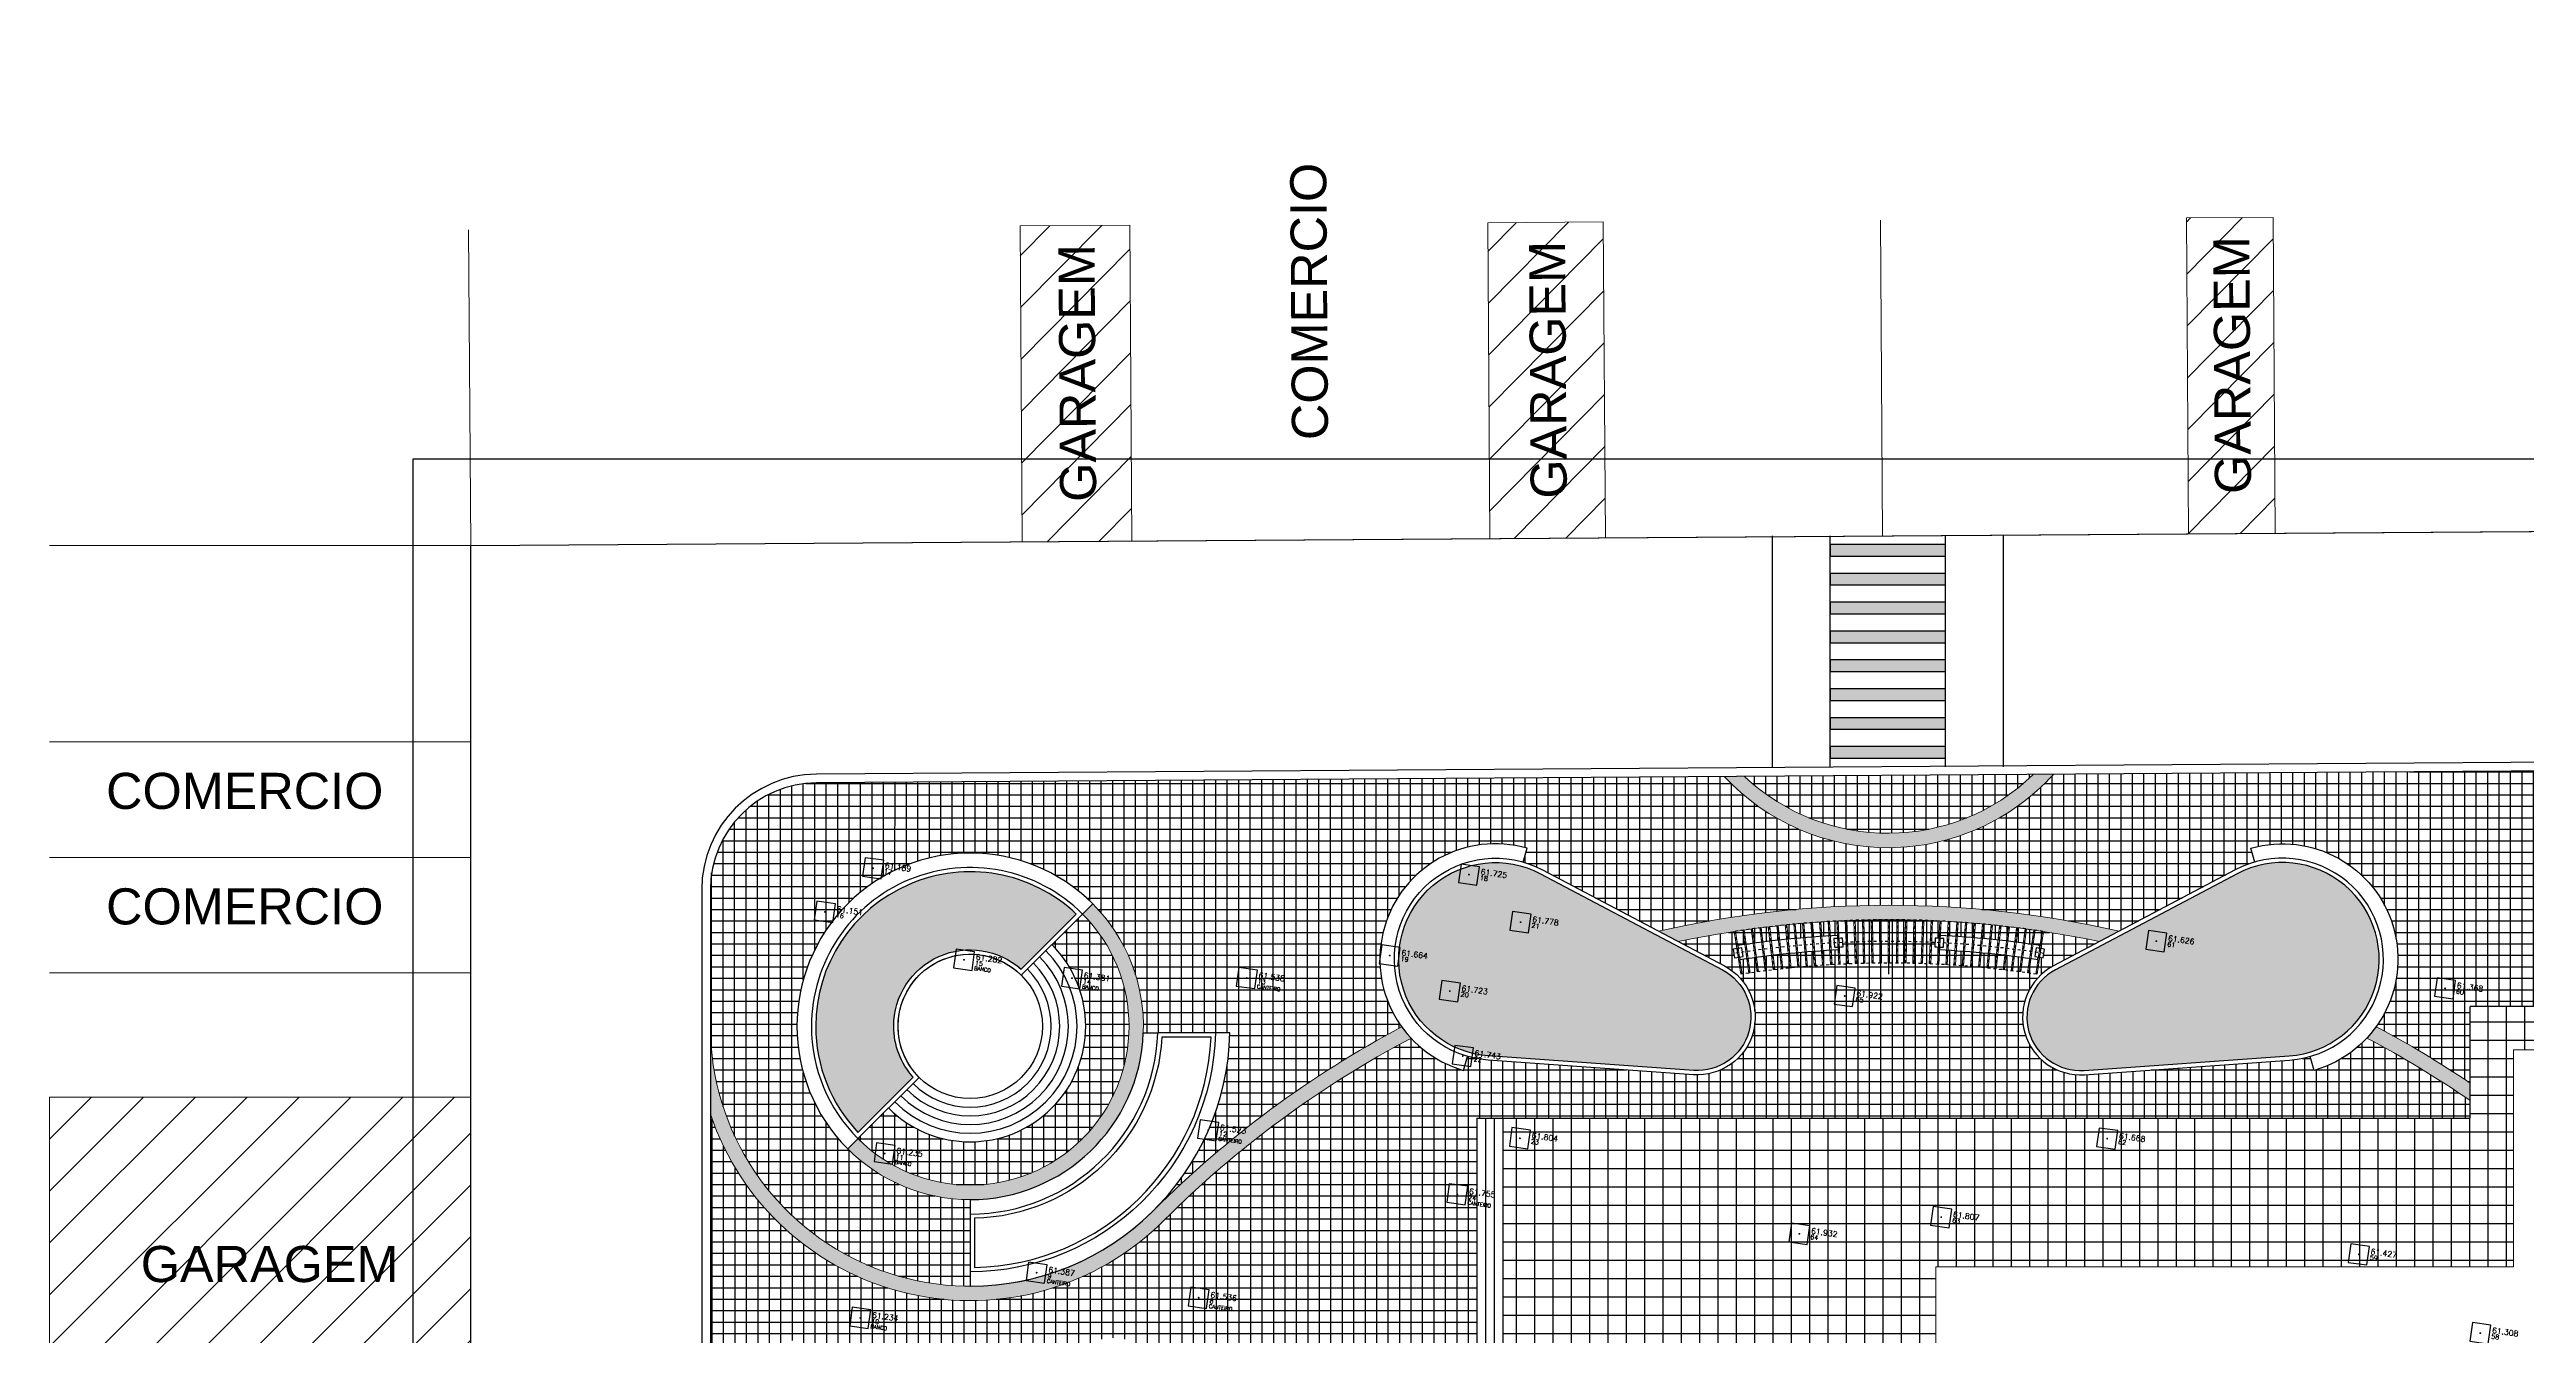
# Model space of a CAD drawing. Extents: x 387222 to 388513, y 9633222 to 9634061.
# Drawn here: x 387222.4 to 387308.1, y 9633448.4 to 9633492.9 of the extents above; entities that cross this region are included whole.
import ezdxf

# ---------------------------------------------------------------- set-up
doc = ezdxf.new("R2010")
doc.units = 0
doc.header["$LTSCALE"] = 0.04921259842519685
doc.header["$PDSIZE"] = -2.5
doc.linetypes.add('DASHDOT', pattern=[1, 0.5, -0.25, 0, -0.25])
for name, color, linetype, lineweight in [('ARQ_ALVENARIA', 1, 'Continuous', 0), ('ARQ_PISO', 7, 'Continuous', 13), ('CARAMANCHÃO', 2, 'Continuous', 13), ('Layout', 8, 'Continuous', 13), ('PAISAGISMO', 73, 'Continuous', 25)]:
    doc.layers.add(name, color=color, linetype=linetype, lineweight=lineweight)
for name, color, linetype in [('BANCO', 2, 'Continuous'), ('Camada 1', 7, 'Continuous'), ('EIXO', 253, 'DASHDOT'), ('MEIO-FIO', 3, 'Continuous'), ('P01', 22, 'Continuous'), ('P04', 41, 'Continuous'), ('P08', 8, 'Continuous'), ('P2', 2, 'Continuous'), ('P6', 4, 'Continuous'), ('PT-COTA', 2, 'Continuous'), ('PT-DESC', 9, 'Continuous'), ('PT-PONTO', 1, 'Continuous'), ('SINAH_IMPLANTAR', 7, 'Continuous')]:
    doc.layers.add(name, color=color, linetype=linetype)
doc.styles.add('ROMANS', font='ROMANS.shx')
doc.styles.add('T7', font='arial.ttf')
pattern_1 = [(90, (-500, 0), (-0.396875, 1.124255375002021e-16), []), (180, (-500, 0), (-1.367271224207824e-16, -0.396875), [])]
pattern_2 = [(45, (57.49700831703376, -18.20105795003474), (-0.8980256121069153, 0.8980256121069154), [])]
pattern_3 = [(45, (72.08495355065679, 44.64894174784422), (-0.8980256121069153, 0.8980256121069154), [])]

# ---------------------------------------------------------------- blocks, each defined once
blk = doc.blocks.new('A$C16AF3B07')
at = {"layer": 'Layout'}
h = blk.add_hatch(dxfattribs=at)
h.set_pattern_fill('LINE', color=256, scale=0.4, angle=45, style=0)
h.set_pattern_definition(pattern_2)
h.paths.add_polyline_path([(22.90000041777967, 10.93513705208898), (19.10000041779131, 10.93513705208898), (19.10000041779131, 2.272427082061768e-07), (22.90000041777967, 2.272427082061768e-07)])
h = blk.add_hatch(dxfattribs=at)
h.set_pattern_fill('LINE', color=256, scale=0.4, angle=45, style=0)
h.set_pattern_definition(pattern_2)
h.paths.add_polyline_path([(39.30000041780295, 10.93513705208898), (35.30000041780295, 10.93513705208898), (35.30000041780295, 2.272427073179983e-07), (39.30000041780295, 2.272427073179983e-07)])
h = blk.add_hatch(dxfattribs=at)
h.set_pattern_fill('LINE', color=256, scale=0.4, angle=45, style=0)
h.set_pattern_definition(pattern_2)
h.paths.add_polyline_path([(62.50000041775638, 10.93513705208898), (59.50000041775638, 10.93513705208898), (59.50000041775638, 2.272427082061768e-07), (62.50000041775638, 2.272427082061768e-07)])
for p, q in [((4.177563823759556e-07, 2.272427082061768e-07), (4.177563823759556e-07, 10.93513705208898)), ((19.10000041779131, 2.272427082061768e-07), (19.10000041779131, 10.93513705208898)), ((22.90000041777967, 10.93513705208898), (19.10000041779131, 10.93513705208898)), ((22.90000041777967, 2.272427082061768e-07), (22.90000041777967, 10.93513705208898)), ((35.30000041780295, 2.272427082061768e-07), (35.30000041780295, 10.93513705208898)), ((39.30000041780295, 10.93513705208898), (35.30000041780295, 10.93513705208898)), ((39.30000041780295, 2.272427082061768e-07), (39.30000041780295, 10.93513705208898)), ((48.90000041777967, 2.272427082061768e-07), (48.90000041777967, 10.93513705208898)), ((59.50000041775638, 2.272427082061768e-07), (59.50000041775638, 10.93513705208898)), ((62.50000041775638, 10.93513705208898), (59.50000041775638, 10.93513705208898)), ((62.50000041775638, 2.272427082061768e-07), (62.50000041775638, 10.93513705208898)), ((87.5100004177657, 2.272427082061768e-07), (4.177563823759556e-07, 2.272427082061768e-07))]:
    blk.add_line(p, q, dxfattribs=at)
at = {"layer": 'Layout', "char_height": 1.25, "width": 15.72225240717143, "attachment_point": 1, "rotation": 90, "style": 'T7'}
for s, insert in [('COMERCIO', (28.46997878997354, 3.451345736160874)), ('GARAGEM', (20.42481514048995, 1.36657103523612)), ('GARAGEM', (36.72481514047831, 1.36657103523612)), ('GARAGEM', (60.42481514048995, 1.36657103523612))]:
    blk.add_mtext(s, dxfattribs=dict(at, insert=insert))
blk = doc.blocks.new('A$C27F23DB8')
at = {"layer": 'Layout'}
h = blk.add_hatch(dxfattribs=at)
h.set_pattern_fill('LINE', color=256, scale=0.4, angle=45, style=0)
h.set_pattern_definition(pattern_3)
h.paths.add_polyline_path([(-8.418573997914791e-07, 43.74999992549419), (-8.418573997914791e-07, 32.74999992549419), (14.58794565137941, 32.74999992549419), (14.58794565137941, 43.74999992549419)])
h = blk.add_hatch(dxfattribs=at)
h.set_pattern_fill('LINE', color=256, scale=0.4, angle=45, style=0)
h.set_pattern_definition(pattern_3)
h.paths.add_polyline_path([(14.58794565137941, 23.14999992586672), (-8.418573997914791e-07, 23.14999992586672), (-8.418573997914791e-07, -7.450580596923828e-08), (14.58794565137941, -7.450580774559512e-08)])
for p, q in [((-8.418573997914791e-07, 62.84999992512167), (14.58794565137941, 62.84999992512167)), ((14.58794565137941, 62.84999992512167), (14.58794565137941, -7.450580596923828e-08)), ((-8.418573997914791e-07, 56.04999992437661), (14.58794565137941, 56.04999992437661)), ((-8.418573997914791e-07, 52.04999992437661), (14.58794565137941, 52.04999992437661)), ((-8.418573997914791e-07, 48.04999992437661), (14.58794565137941, 48.04999992437661)), ((-8.418573997914791e-07, 43.74999992549419), (14.58794565137941, 43.74999992549419)), ((-8.418573997914791e-07, 43.74999992549419), (-8.418573997914791e-07, 32.74999992549419)), ((-8.418573997914791e-07, 32.74999992549419), (14.58794565137941, 32.74999992549419)), ((-8.418573997914791e-07, 23.14999992586672), (14.58794565137941, 23.14999992586672)), ((-8.418573997914791e-07, 23.14999992586672), (-8.418573997914791e-07, -7.450580596923828e-08)), ((-8.418573997914791e-07, -7.450580596923828e-08), (14.58794565137941, -7.450580596923828e-08))]:
    blk.add_line(p, q, dxfattribs=at)
at = {"layer": 'Layout', "char_height": 1.25, "width": 15.72225240717143, "attachment_point": 1, "style": 'T7'}
for s, insert in [('COMERCIO', (1.958873687661253, 54.97735525295138)), ('COMERCIO', (1.958873687661253, 50.97735525295138)), ('GARAGEM', (3.160352639679331, 38.59256872162223)), ('GARAGEM', (3.160352639679331, 12.04960590042174))]:
    blk.add_mtext(s, dxfattribs=dict(at, insert=insert))
blk = doc.blocks.new('MARCO')
at = {"color": 3}
blk.add_lwpolyline([(-2.5, -2.5), (2.5, -2.5), (2.5, 2.5), (-2.5, 2.5)], close=True, dxfattribs=at)
at = {"color": 1, "const_width": 0.25}
blk.add_lwpolyline([(-0.125, 0, 1), (0.125, 0, 1)], format="xyb", close=True, dxfattribs=at)
blk.add_point((0, 0))
at = {"layer": 'PT-COTA', "style": 'ROMANS'}
blk.add_attdef('COTA', (3.004277220703923, 0.5), '', height=1.5, dxfattribs=at)
at = {"layer": 'PT-DESC', "style": 'ROMANS', "flags": 8}
blk.add_attdef('DESC', (3.004277220703923, -2.3), '', height=1, dxfattribs=at)
at = {"layer": 'PT-PONTO', "style": 'ROMANS'}
blk.add_attdef('PONTO', (3.004277220703923, -1), '', height=1.25, dxfattribs=at)
blk = doc.blocks.new('Car 01')
at = {"layer": 'BANCO'}
for radius, start, end in [(35, 92.87999999979368, 98.59907443741207), (35, 81.40092556258797, 87.12000000020632), (34.5, 92.87999999984801, 98.59848131056421), (34.5, 81.4015186894358, 87.12000000015199)]:
    blk.add_arc((-0.291117513901554, -34.7487805634737), radius, start, end, dxfattribs=at)
at = {"layer": 'CARAMANCHÃO'}
for points in [[(-5.648842221009545, 0.344600735232234), (-5.423503837373573, -1.138376882299781)], [(-5.599409633723553, 0.352112015709281), (-5.374071250087582, -1.130865601822734)], [(-5.354660024575423, 0.38825349137187), (-5.14175316732144, -1.096559854224324)], [(-5.305166246311273, 0.3953503873199224), (-5.09225938905729, -1.089462958276272)], [(-5.060122451221105, 0.4294402115046978), (-4.859662062954158, -1.057104652747512)], [(-5.010570955695584, 0.4361222255975008), (-4.810110567428637, -1.050422638654709)], [(-4.765250172757078, 0.4681580010801554), (-4.577250322385225, -1.020014051347971)], [(-4.715644437645096, 0.4744246639311314), (-4.527644587273244, -1.013747388496995)], [(-4.470063884218689, 0.5044041462242603), (-4.294537766312715, -0.9852906484156847)], [(-4.420407390978653, 0.5102550182491541), (-4.244881273072679, -0.9794397763907909)], [(-4.17458430287661, 0.5381761007010937), (-4.011544236389454, -0.9529368840157986)], [(-4.124880536634009, 0.5436107702553272), (-3.961840470146853, -0.947502214461565)], [(-3.878832166374195, 0.5694714970886707), (-3.728289594117086, -0.9229550287127495)], [(-3.829084615514148, 0.5744895823299885), (-3.678542043257039, -0.9179369434714317)], [(-3.582828231737949, 0.5982881356030703), (-3.44479371921625, -0.8953471872955561)], [(-3.533040387672372, 0.6028892863541842), (-3.395005875150673, -0.8907460365444422)], [(-3.286593273514882, 0.6246239952743053), (-3.161076508520637, -0.8701152950525284)], [(-3.236768630507868, 0.6288078874349594), (-3.111251865513623, -0.8659314028918743)], [(-2.990148082550149, 0.6484772264957428), (-2.877157874230761, -0.8472611233592033)], [(-2.940290137485135, 0.6522435657680035), (-2.827299929165747, -0.8434947840869427)], [(-2.693513464240823, 0.6698461566120386), (-2.593057742691599, -0.8267862796783447)], [(-2.643625716329552, 0.6731946803629398), (-2.543169994780328, -0.8234377559274435)], [(-2.396710237546358, 0.6887292861938477), (-2.308796053112019, -0.8086921963840723)], [(-2.34679618809605, 0.6916597578674555), (-2.258882003661711, -0.8057617247104645)], [(-2.099759233125951, 0.7051252890378237), (-2.024392755876761, -0.792980145663023)], [(-2.049822385248262, 0.7076375037431717), (-1.974455907999072, -0.790467930957675)], [(-1.802681291999761, 0.7190330140292645), (-1.73986781144049, -0.7796512302011251)], [(-1.752725150436163, 0.7211267966777086), (-1.689911669876892, -0.777557447552681)], [(-1.505497264093719, 0.7304514851421118), (-1.455241188639775, -0.7687063869088888)], [(-1.455525334924459, 0.7321266885846853), (-1.405269259470515, -0.7670311834663153)], [(-1.208228006900754, 0.7393799033015966), (-1.170532863703556, -0.7601463794708252)], [(-1.158243797370233, 0.74063640832901), (-1.120548654173035, -0.7588898744434118)], [(-0.9108943836181425, 0.7458176389336586), (-0.8857628183322959, -0.7539718132466078)], [(-0.860901401785668, 0.7466553580015898), (-0.8357698364998214, -0.7531340941786766)], [(-0.6135172623326071, 0.7497642450034618), (-0.6009510387084447, -0.750183118507266)], [(-0.5635190168977715, 0.750183118507266), (-0.5509527932736091, -0.7497642450034618)], [(-0.3161175139248371, 0.7512194365262985), (-0.3161175139248371, -0.7487805634737015)], [(-0.266117513878271, 0.7512194365262985), (-0.266117513878271, -0.7487805634737015)], [(-0.01871601090533659, 0.750183118507266), (-0.03128223452949896, -0.7497642450034618)], [(0.03128223452949896, 0.7497642450034618), (0.01871601090533659, -0.750183118507266)], [(0.2786663739825599, 0.7466553580015898), (0.2535348086967133, -0.7531340941786766)], [(0.3286593558150344, 0.7458176389336586), (0.3035277905291878, -0.7539718132466078)], [(0.5760087695671245, 0.74063640832901), (0.5383136263699271, -0.7588898744434118)], [(0.6259929790976457, 0.7393799033015966), (0.5882978359004483, -0.7601463794708252)], [(0.8732903071213514, 0.7321266885846853), (0.8230342316674069, -0.7670311834663153)], [(0.9232622362906113, 0.7304514851421118), (0.8730061608366668, -0.7687063869088888)], [(1.170490122633055, 0.7211267966777086), (1.107676642073784, -0.777557447552681)], [(1.220446264196653, 0.7190330140292645), (1.157632783637382, -0.7796512302011251)], [(1.467587357445154, 0.7076375037431717), (1.392220880195964, -0.790467930957675)], [(1.517524205322843, 0.7051252890378237), (1.442157728073653, -0.792980145663023)], [(1.764561160292942, 0.6916597578674555), (1.676646975858603, -0.8057617247104645)], [(1.81447520974325, 0.6887292861938477), (1.726561025308911, -0.8086921963840723)], [(2.061390688526444, 0.6731946803629398), (1.96093496697722, -0.8234377559274435)], [(2.111278436437715, 0.6698461566120386), (2.010822714888491, -0.8267862796783447)], [(2.358055109682027, 0.6522435657680035), (2.245064901362639, -0.8434947840869427)], [(2.407913054747041, 0.6484772264957428), (2.294922846427653, -0.8472611233592033)], [(2.654533602762967, 0.6288078874349594), (2.529016837768722, -0.8659314028918743)], [(2.704358245769981, 0.6246239952743053), (2.578841480775736, -0.8701152950525284)], [(2.950805359869264, 0.6028892863541842), (2.812770847347565, -0.8907460365444422)], [(3.000593203934841, 0.5982881356030703), (2.862558691413142, -0.8953471872955561)], [(3.24684958771104, 0.5744895823299885), (3.096307015453931, -0.9179369434714317)], [(3.296597138571087, 0.5694714970886707), (3.146054566313978, -0.9229550287127495)], [(3.542645508830901, 0.5436107702553272), (3.379605442343745, -0.947502214461565)], [(3.592349275073502, 0.5381761007010937), (3.429309208586346, -0.9529368840157986)], [(3.838172363175545, 0.5102550182491541), (3.66264624526957, -0.9794397763907909)], [(3.887828856415581, 0.5044041462242603), (3.712302738509607, -0.9852906484156847)], [(4.133409409841988, 0.4744246657937765), (3.945409559470136, -1.01374738663435)], [(4.18301514495397, 0.4681580029428005), (3.995015294582117, -1.020014049485326)], [(4.428335927892476, 0.4361222255975008), (4.227875539625529, -1.050422638654709)], [(4.477887423417997, 0.4294402115046978), (4.277427035151049, -1.057104652747512)], [(4.722931218508165, 0.3953503873199224), (4.510024361254182, -1.089462958276272)], [(4.772424996772315, 0.38825349137187), (4.559518139518332, -1.096559854224324)], [(5.017174605920445, 0.352112015709281), (4.791836222284473, -1.130865601822734)], [(5.066607193206437, 0.344600735232234), (4.841268809570465, -1.138376882299781)]]:
    blk.add_lwpolyline(points, dxfattribs=at)
at = {"layer": 'EIXO'}
for points in [[(-5.624125927395653, 0.3483563754707575), (-5.398787543701474, -1.134621242061257)], [(-5.329913135443348, 0.3918019384145737), (-5.117006278189365, -1.093011405318975)], [(-5.035346703487448, 0.4327812176197767), (-4.834886315162294, -1.053763644769788)], [(-4.740447305201087, 0.4712913315743208), (-4.552447454829235, -1.01688071899116)], [(-4.445235637598671, 0.5073295831680298), (-4.269709519692697, -0.9823652133345604)], [(-4.14973241975531, 0.5408934354782104), (-3.986692353268154, -0.9502195492386818)], [(-3.853958390944172, 0.5719805397093296), (-3.703415818687063, -0.9204459860920906)], [(-3.557934309705161, 0.6005887109786272), (-3.419899797183461, -0.8930466119199991)], [(-3.261680952040479, 0.6267159413546324), (-3.136164186988026, -0.8680233489722013)], [(-2.965219110017642, 0.6503603961318731), (-2.852228901698254, -0.845377953723073)], [(-2.668569590256084, 0.6715204175561666), (-2.568113868765067, -0.8251120168715715)], [(-2.371753212821204, 0.690194521099329), (-2.283839028386865, -0.8072269596159458)], [(-2.074790809187107, 0.7063813973218203), (-1.999424331937917, -0.7917240392416716)], [(-1.777703221247066, 0.7200799062848091), (-1.714889740629587, -0.7786043398082256)], [(-1.480511299509089, 0.7312890868633986), (-1.430255224055145, -0.767868785187602)], [(-1.183235902106389, 0.7400081567466259), (-1.1455407589674, -0.7595181278884411)], [(-0.8858978927019052, 0.7462364993989468), (-0.8607663274160586, -0.7535529546439648)], [(-0.5885181396151893, 0.7499736808240414), (-0.5759519159910269, -0.7499736808240414)], [(-0.291117513901554, 0.7512194365262985), (-0.291117513901554, -0.7487805634737015)], [(0.006283111812081188, 0.7499736808240414), (-0.006283111812081188, -0.7499736808240414)], [(0.3036628648987971, 0.7462364993989468), (0.2785312996129505, -0.7535529546439648)], [(0.6010008743032813, 0.7400081567466259), (0.5633057311642915, -0.7595181278884411)], [(0.8982762717059813, 0.7312890868633986), (0.8480201962520368, -0.767868785187602)], [(1.195468193443958, 0.7200799062848091), (1.132654712826479, -0.7786043398082256)], [(1.492555781383999, 0.7063813973218203), (1.417189304134808, -0.7917240392416716)], [(1.789518185018096, 0.690194521099329), (1.701604000583757, -0.8072269596159458)], [(2.086334562452976, 0.6715204175561666), (1.985878840961959, -0.8251120168715715)], [(2.382984082214534, 0.6503603961318731), (2.269993873895146, -0.845377953723073)], [(2.679445924295578, 0.6267159413546324), (2.553929159243125, -0.8680233489722013)], [(2.975699281902052, 0.6005887109786272), (2.837664769380353, -0.8930466119199991)], [(3.271723363141064, 0.5719805397093296), (3.121180790883955, -0.9204459860920906)], [(3.567497391952202, 0.5408934354782104), (3.404457325465046, -0.9502195492386818)], [(3.863000609795563, 0.5073295831680298), (3.687474491889589, -0.9823652133345604)], [(4.158212277397979, 0.4712913334369659), (3.970212427026127, -1.016880717128515)], [(4.45311167568434, 0.4327812176197767), (4.252651287359186, -1.053763644769788)], [(4.74767810764024, 0.3918019384145737), (4.534771250386257, -1.093011405318975)], [(5.041890899592545, 0.3483563754707575), (4.816552515898366, -1.134621242061257)]]:
    blk.add_lwpolyline(points, dxfattribs=at)
for radius, start, end in [(34.75, 81.13846155099105, 98.86153844900895), (35.5, 81.36000000304605, 98.63999999695396), (34, 81.36000000304605, 98.63999999695396)]:
    blk.add_arc((-0.291117513901554, -34.7487805634737), radius, start, end, dxfattribs=at)
at = {"layer": 'P6'}
for points in [[(-2.179320110939443, -0.2012378051877022, -0.002167640242769304), (-1.879699024022557, -0.1861645095050335), (-1.894772458763327, 0.1134593691676855, 0.002149007059236407), (-2.194393545971252, 0.09838607534766197)], [(1.297464027360547, -0.1861645113676786, -0.002167640242769304), (1.597085114277434, -0.2012378070503473), (1.612158551230095, 0.09838607162237167, 0.002149007059236407), (1.312537464255001, 0.1134593691676855)], [(-5.637037243577652, -0.5651710126549006, -0.002167640242769304), (-5.340441720210947, -0.5201033353805542), (-5.385509815707337, -0.2235050480812788, 0.002149007059236407), (-5.682105339481495, -0.26857272349298)], [(4.758206723199692, -0.5201033409684896, -0.002167640242769304), (5.054802246566396, -0.565171018242836), (5.09987034421647, -0.2685727309435606, 0.002149007059236407), (4.80327482096618, -0.2235050518065691)]]:
    blk.add_lwpolyline(points, format="xyb", close=True, dxfattribs=at)

msp = doc.modelspace()

# ---------------------------------------------------------------- hatches: boundary and pattern name
at = {"layer": 'Camada 1'}
h = msp.add_hatch(dxfattribs=at)
h.set_pattern_fill('ANSI37', color=256, scale=0.2, angle=45)
h.set_pattern_definition([(90, (0, 0), (-0.635, 1.110223024625157e-16), []), (180, (0, 0), (-1.110223024625157e-16, -0.635), [])])
h.paths.add_polyline_path([(387325.1927362485, 9633454.784076395), (387317.1927362485, 9633454.784076395), (387317.1927362485, 9633459.794076394), (387306.1927362485, 9633459.794076394), (387306.1927362485, 9633455.934076395), (387272.6927362484, 9633455.934076395), (387272.6927362485, 9633436.534076395), (387303.2927362483, 9633436.534076395, -0.4142135623730952), (387306.1927362485, 9633433.634076394), (387306.1927362485, 9633431.774076395), (387317.1927362485, 9633431.774076395), (387317.1927362485, 9633436.784076395), (387325.1927362485, 9633436.784076395)])
h.paths.add_polyline_path([(387287.6927362485, 9633450.784076395), (387307.6927362485, 9633450.784076395), (387307.6927362485, 9633458.294076394), (387315.6927362485, 9633458.294076394), (387315.6927362485, 9633453.284076395), (387323.6927362485, 9633453.284076395), (387323.6927362485, 9633438.284076395), (387315.6927362485, 9633438.284076395), (387315.6927362485, 9633433.274076395), (387307.6927362485, 9633433.274076395), (387307.6927362485, 9633440.784076395), (387287.6927362485, 9633440.784076395)], flags=16)
at = {"layer": 'P01'}
h = msp.add_hatch(color=256, dxfattribs=at)
h.dxf.hatch_style = 1
h.paths.add_polyline_path([(387281.0625414024, 9633467.764901284), (387280.3617177535, 9633467.760119744, 0.4385589269729266), (387291.7638459132, 9633467.837913528), (387291.0630222647, 9633467.83313199, -0.4000336003579844)])
h = msp.add_hatch(color=256, dxfattribs=at)
h.dxf.hatch_style = 1
h.paths.add_polyline_path([(387258.4853769353, 9633463.356090596), (387258.1318235445, 9633463.002537206, -1), (387250.3536489527, 9633455.224362612), (387250.000095562, 9633454.870809222, 0.1989123673496558), (387254.2427362485, 9633453.113449909, 0.4032267608915916), (387260.2384827262, 9633458.88756459, 0.2087176112275926)])
h = msp.add_hatch(color=256, dxfattribs=at)
h.dxf.hatch_style = 1
h.paths.add_polyline_path([(387278.0831716252, 9633462.408197995), (387278.7686237065, 9633462.046252096, -0.1038389372233982), (387293.3564590943, 9633462.046252094), (387294.0419111785, 9633462.408197995, 0.1122202364520082)])
h = msp.add_hatch(color=256, dxfattribs=at)
h.dxf.hatch_style = 1
h.paths.add_polyline_path([(387269.5064473964, 9633458.696602441, -0.03191740944476285), (387269.1830910742, 9633459.091194296, 0.07448304617567716), (387260.6066972793, 9633452.74948888, -0.6681786379144848), (387245.2427362483, 9633459.113449913), (387245.2427362483, 9633456.072068647, 0.5561830580185922), (387260.9602506713, 9633452.39593549, -0.07519543534911625)])
h = msp.add_hatch(color=256, dxfattribs=at)
h.dxf.hatch_style = 1
h.paths.add_polyline_path([(387302.9419576054, 9633459.10121241, -0.03191734509928246), (387302.6186062415, 9633458.70661782, -0.02944268338505741), (387306.1927362485, 9633456.544459647), (387306.1927362485, 9633457.149503019, 0.02634929537636522)])
at = {"layer": 'P04'}
h = msp.add_hatch(dxfattribs=at)
h.set_pattern_fill('NET', color=256, scale=0.125, angle=89.99999999999999)
h.set_pattern_definition(pattern_1)
h.paths.add_polyline_path([(387298.593851746, 9633465.280172184, -0.7108027120266084), (387302.9419576054, 9633459.10121241, -0.02634929537649099), (387306.1927362485, 9633457.149503019), (387306.1927362485, 9633459.794076394), (387317.1927362485, 9633459.794076394), (387317.1927362485, 9633454.784076395), (387320.3356091832, 9633454.784076395, -0.43893325894045), (387320.3653255335, 9633468.033054058), (387291.7638459132, 9633467.837913528, -0.4385589269729266), (387280.3617177535, 9633467.760119744), (387248.9174926886, 9633467.545583894, 0.412216667259003), (387245.2427362485, 9633463.845670009), (387245.2427362485, 9633459.113393849, 0.4142117378424961), (387254.2427362485, 9633450.113449913), (387254.2427362485, 9633450.613449909), (387254.2427362485, 9633452.613449909), (387254.2427362485, 9633453.113449909, -0.1989123673585699), (387250.0000955618, 9633454.870809222, -1), (387258.4853769353, 9633463.356090596, -0.2087176112275926), (387260.2384827262, 9633458.88756459), (387260.7388101262, 9633458.88756459), (387262.7397342964, 9633458.887564592), (387263.2399011257, 9633458.887564592, -0.1923917375845483), (387260.6068234163, 9633452.749615017, -0.07452419657812633), (387269.1884539107, 9633459.094040532, -0.7116342977450643), (387273.5313986488, 9633465.280172184), (387273.3940380866, 9633464.799410215, -0.05192841551493925), (387274.0668032787, 9633464.529088356), (387278.0832887838, 9633462.408224626, -0.112219391590034), (387294.0419111785, 9633462.408197995), (387298.0584471161, 9633464.529088356, -0.05192841551493954), (387298.7312123082, 9633464.799410215)])
at = {"layer": 'P08'}
h = msp.add_hatch(dxfattribs=at)
h.set_pattern_fill('NET', color=256, scale=0.125, angle=89.99999999999999)
h.set_pattern_definition(pattern_1)
h.paths.add_polyline_path([(387291.0630222647, 9633467.83313199), (387281.0625414024, 9633467.764901284, 0.4000336003579847)])
h = msp.add_hatch(dxfattribs=at)
h.set_pattern_fill('NET', color=256, scale=0.125, angle=89.99999999999999)
h.set_pattern_definition([(90, (-650, 0), (-0.396875, 1.124255375002021e-16), []), (180, (-650, 0), (-1.367271224207824e-16, -0.396875), [])])
h.paths.add_polyline_path([(387271.7927362485, 9633455.934076395), (387306.1927362485, 9633455.934076395), (387306.1927362485, 9633456.544459647, 0.02944268340605532), (387302.6186062387, 9633458.70661782, -0.1363808067785937), (387300.7916207581, 9633457.587980604), (387300.654260195, 9633458.068742577, -0.05192841485477902), (387299.9402329267, 9633457.942838019), (387292.8341629216, 9633457.439083038, -0.8113683672223143), (387291.7588567454, 9633461.202654658), (387293.3564590949, 9633462.046252094, 0.1038389372106001), (387278.7686237071, 9633462.046252096), (387280.3662260603, 9633461.202654656, -0.8113683672938856), (387279.290919877, 9633457.439083029), (387272.1848498732, 9633457.942838019, -0.05191687334441467), (387271.4709775524, 9633458.068698311), (387271.3336296367, 9633457.587980604, -0.1363859629840698), (387269.5065889307, 9633458.706677064, 0.07519656847094676), (387260.9602506745, 9633452.405935492, -0.5561830582017452), (387245.2427362485, 9633456.082068646), (387245.2427362485, 9633429.589537188, 0.4221168746453512), (387249.0422838404, 9633425.890876582), (387262.2847371898, 9633426.24729056), (387265.5215629139, 9633429.663170518, -0.3691668505024755), (387271.7927362485, 9633440.747830389)])
h.paths.add_polyline_path([(387265.9482935452, 9633439.630642263, -1), (387262.9482935452, 9633439.630642263, -1)], flags=16)
h.paths.add_polyline_path([(387261.5875645138, 9633441.965096159, -1), (387258.5875645138, 9633441.965096159, -1)], flags=16)
h.paths.add_polyline_path([(387257.6938439839, 9633446.8299596, -1), (387260.6938439839, 9633446.8299596, -1)], flags=16)
h.paths.add_polyline_path([(387263.6568850536, 9633437.191000177, 0.02626605144368525), (387263.1274201766, 9633435.955799853, 0.1503286175189367), (387262.7210769485, 9633428.440045485, -0.07182299030216513), (387258.0249618753, 9633429.687201425), (387257.9849340687, 9633429.595557831, -0.002193014109551117), (387257.8472106581, 9633429.654994313), (387257.8071844005, 9633429.563354263, -0.1890008172567053), (387248.9296122422, 9633438.44092642), (387249.0212522909, 9633438.480952676, -0.002193014098706067), (387248.9618158107, 9633438.618676087), (387249.0534594072, 9633438.658703893, -0.145880219122279), (387247.9556706361, 9633448.30961698, 0.1708711314614216), (387256.1097320872, 9633446.75366324, 0.01063358598086923), (387256.6335807301, 9633446.844225703, 0.4318267828275869)], flags=16)
h.paths.add_polyline_path([(387280.7167054677, 9633461.487253604), (387280.6716373718, 9633461.783851894, -0.001255657241543384), (387280.8448902913, 9633461.810494449), (387280.8294472165, 9633461.910201933, -0.02495935079372842), (387284.3040740612, 9633462.259437535), (387284.3091434963, 9633462.158669282, -0.001074502406222253), (387284.4589702525, 9633462.165883986), (387284.4740436873, 9633461.866260108, 0.001083818958680801), (387284.3242167918, 9633461.859048195), (387284.3291962203, 9633461.760069057, 0.0249567611774936), (387280.904560032, 9633461.415875932), (387280.8897430321, 9633461.513866344, 0.001264973771816032)], flags=16)
h.paths.add_polyline_path([(387287.6512067387, 9633461.866260106), (387287.6662801756, 9633462.165883986, -0.001074502168155661), (387287.8161068985, 9633462.158669282), (387287.8211763336, 9633462.259437535, -0.02495935079372838), (387291.2958031783, 9633461.910201933), (387291.2803601034, 9633461.810494449, -0.001255657479857081), (387291.4536130555, 9633461.783851886), (387291.4085449579, 9633461.487253599, 0.001264973997836728), (387291.2355073626, 9633461.513866344), (387291.2206903628, 9633461.415875932, 0.02495676117749368), (387287.7960541745, 9633461.760069057), (387287.801033603, 9633461.859048193, 0.001083818733116708)], flags=16)
h = msp.add_hatch(dxfattribs=at)
h.set_pattern_fill('NET', color=256, scale=0.125, angle=89.99999999999999)
h.set_pattern_definition(pattern_1)
h.paths.add_polyline_path([(387251.4143091242, 9633456.285022784), (387250.3536489556, 9633455.224362615, 1), (387258.131823545, 9633463.002537206), (387257.0711633733, 9633461.941877034, -1)])
at = {"layer": 'PAISAGISMO', "ltscale": 0.5}
h = msp.add_hatch(color=256, dxfattribs=at)
h.dxf.hatch_style = 1
h.paths.add_polyline_path([(387257.9182043116, 9633463.001050007, 0.6580856631761398), (387248.8927362486, 9633459.113449909, 0.1916347627695481), (387250.3551361515, 9633455.437981846), (387252.2658415383, 9633457.348687232, -0.1842340168394942), (387251.5927362487, 9633459.113449909, -0.6478894683680757), (387256.007498925, 9633461.090344619)])
h = msp.add_hatch(color=256, dxfattribs=at)
h.dxf.hatch_style = 1
edge = h.paths.add_edge_path()
edge.add_line((387279.3016412748, 9633457.5887113), (387272.1956244652, 9633458.092462521))
edge.add_arc((387272.4325141447, 9633461.434076397), 3.350000002170456, 62.16416809196488, 265.94504004006944, ccw=False)
edge.add_line((387273.9967623156, 9633464.396444986), (387280.2963526861, 9633461.070011288))
edge.add_arc((387279.4324879435, 9633459.434083875), 1.850005619705577, -94.0557857738965, 62.163342374253375, ccw=False)
h = msp.add_hatch(color=256, dxfattribs=at)
h.dxf.hatch_style = 1
edge = h.paths.add_edge_path()
edge.add_line((387292.82360912, 9633457.5887113), (387299.9296259296, 9633458.092462521))
edge.add_arc((387299.6927362501, 9633461.434076397), 3.350000002170456, 274.0549599599306, 477.8358319080351)
edge.add_line((387298.1284880792, 9633464.396444986), (387291.8288977087, 9633461.070011288))
edge.add_arc((387292.6927624513, 9633459.434083875), 1.850005619705577, 117.8366576257466, 274.0557857738965)
at = {"layer": 'SINAH_IMPLANTAR'}
h = msp.add_hatch(color=256, dxfattribs=at)
h.dxf.hatch_style = 1
h.paths.add_polyline_path([(387284.026964868, 9633475.398872346), (387288.026964868, 9633475.398872346), (387288.026964868, 9633475.798872346), (387284.026964868, 9633475.798872346)])
h = msp.add_hatch(color=256, dxfattribs=at)
h.dxf.hatch_style = 1
h.paths.add_polyline_path([(387284.026964868, 9633474.398872346), (387288.026964868, 9633474.398872346), (387288.026964868, 9633474.798872346), (387284.026964868, 9633474.798872346)])
h = msp.add_hatch(color=256, dxfattribs=at)
h.dxf.hatch_style = 1
h.paths.add_polyline_path([(387284.026964868, 9633473.398872346), (387288.026964868, 9633473.398872346), (387288.026964868, 9633473.798872346), (387284.026964868, 9633473.798872346)])
h = msp.add_hatch(color=256, dxfattribs=at)
h.dxf.hatch_style = 1
h.paths.add_polyline_path([(387284.026964868, 9633472.398872346), (387288.026964868, 9633472.398872346), (387288.026964868, 9633472.798872346), (387284.026964868, 9633472.798872346)])
h = msp.add_hatch(color=256, dxfattribs=at)
h.dxf.hatch_style = 1
h.paths.add_polyline_path([(387284.026964868, 9633471.398872346), (387288.026964868, 9633471.398872346), (387288.026964868, 9633471.798872346), (387284.026964868, 9633471.798872346)])
h = msp.add_hatch(color=256, dxfattribs=at)
h.dxf.hatch_style = 1
h.paths.add_polyline_path([(387284.026964868, 9633470.398872346), (387288.026964868, 9633470.398872346), (387288.026964868, 9633470.798872346), (387284.026964868, 9633470.798872346)])
h = msp.add_hatch(color=256, dxfattribs=at)
h.dxf.hatch_style = 1
h.paths.add_polyline_path([(387284.026964868, 9633469.398872346), (387288.026964868, 9633469.398872346), (387288.026964868, 9633469.798872346), (387284.026964868, 9633469.798872346)])
h = msp.add_hatch(color=256, dxfattribs=at)
h.dxf.hatch_style = 1
h.paths.add_polyline_path([(387284.026964868, 9633468.398872346), (387288.026964868, 9633468.398872346), (387288.026964868, 9633468.798872346), (387284.026964868, 9633468.798872346)])

# ---------------------------------------------------------------- linework, layer by layer
msp.add_lwpolyline([(387358.9517112991, 9633414.76413763), (387234.9517112991, 9633414.76413763), (387234.9517112991, 9633478.76413763), (387358.9517112991, 9633478.76413763)], close=True)
for p in [(387250.8788740963, 9633464.585239593, 61.1884766), (387271.5185383023, 9633464.365553143), (387249.2107083052, 9633463.075021878), (387273.3058721924, 9633462.71963928, 61.7774887), (387268.7720134209, 9633461.564041087, 61.6640091), (387295.3243605315, 9633462.064158633), (387254.0290647594, 9633461.416133666, 61.2819939), (387257.7686596324, 9633460.782432197, 61.3812141), (387263.8207813578, 9633460.784702813, 61.5383186), (387270.8519453688, 9633460.333193762, 61.722496), (387284.5304239842, 9633460.162154894), (387305.3249022514, 9633460.42869231), (387271.3033556221, 9633458.086682294, 61.7424164), (387262.4839984009, 9633455.511059972, 61.5228653), (387251.278937357, 9633454.706507938, 61.2350883), (387273.2832642137, 9633455.23685235, 61.8042145), (387293.624678896, 9633455.224198928), (387271.1132746108, 9633453.297000818, 61.7551346), (387287.8711087138, 9633452.50707339, 61.8069496), (387282.9606531877, 9633451.929862116), (387302.3390174801, 9633451.216017615), (387256.543101083, 9633450.582503617, 61.386631), (387262.155881509, 9633449.714789541, 61.5355034), (387250.4357407303, 9633449.015509108, 61.2338867), (387306.5428309811, 9633448.486821167, 61.30756)]:
    msp.add_point(p)
at = {"layer": 'ARQ_ALVENARIA'}
msp.add_lwpolyline([(387307.6927362485, 9633433.274076395), (387307.6927362485, 9633440.784076395), (387287.6927362485, 9633440.784076395), (387287.6927362485, 9633450.784076395), (387307.6927362485, 9633450.784076395), (387307.6927362485, 9633458.294076394), (387315.6927362485, 9633458.294076394), (387315.6927362485, 9633453.284076395), (387323.6927362485, 9633453.284076395), (387323.6927362485, 9633438.284076395), (387315.6927362485, 9633438.284076395), (387315.6927362485, 9633433.274076395)], close=True, dxfattribs=at)
at = {"layer": 'ARQ_PISO'}
for points in [[(387294.0419111776, 9633462.408197995, 0.1122202364417605), (387278.0831716257, 9633462.408197995, 0.107693001918513)], [(387293.3564590949, 9633462.046252094, 0.1038389372210571), (387278.7686237074, 9633462.046252096, 0.1038389372210571)], [(387269.1830910738, 9633459.091194296, 0.07448304617462603), (387260.606697279, 9633452.74948888, -0.6681786379192679), (387245.2427362483, 9633459.113449913)], [(387306.1927362485, 9633457.149503019, 0.02634902696243011), (387302.9419917214, 9633459.1011943, 0.02634902696243011)], [(387269.5064473966, 9633458.696602441, 0.07519543536776173), (387260.9602506695, 9633452.395935489, -0.5561830579717777), (387245.242736248, 9633456.072068648, -0.5561830579717777)], [(387306.1927362485, 9633456.544459647, 0.02944245103998019), (387302.6186354014, 9633458.706602445, 0.02944245103998019)]]:
    msp.add_lwpolyline(points, format="xyb", dxfattribs=at)
for centre, radius, start, end in [((387286.026964868, 9633473.048660098), 7.750076382344606, 223.0303429766426, 317.7514735912327), ((387286.026964868, 9633473.048660098), 7.250076382344606, 226.7847701061148, 313.9917641157344), ((387254.2427362486, 9633459.113449909), 6, 357.8424442292326, 45.00000000589536), ((387254.2427362486, 9633459.113449909), 5.5, 225.0000000064305, 45.0000000051448), ((387254.2427362486, 9633459.113449909), 6, 225.0000000035371, 269.9999999988894)]:
    msp.add_arc(centre, radius, start, end, dxfattribs=at)
at = {"layer": 'BANCO'}
for points in [[(387258.1318235442, 9633463.002537206), (387258.4853769353, 9633463.356090596, 0.9999999999794204), (387250.0000955621, 9633454.870809222), (387250.35116134, 9633455.221874999)], [(387273.3940380868, 9633464.799410215), (387273.5313986488, 9633465.280172184, 0.9999845865907266), (387271.3336296367, 9633457.587980604), (387271.4709901998, 9633458.068742577)], [(387298.731212308, 9633464.799410215), (387298.593851746, 9633465.280172184, -0.9999845865907266), (387300.7916207581, 9633457.587980604), (387300.654260195, 9633458.068742577)]]:
    msp.add_lwpolyline(points, format="xyb", dxfattribs=at)
for points in [[(387280.7167054677, 9633461.487253604, -0.002167640242769304), (387281.0133009911, 9633461.532321282), (387280.9682328956, 9633461.828919569, 0.002149007059236407), (387280.6716373718, 9633461.783851894)], [(387284.1744226004, 9633461.851186812, -0.002167640242769304), (387284.4740436873, 9633461.866260108), (387284.4589702525, 9633462.165883986, 0.002149007059236407), (387284.1593491653, 9633462.150810692)], [(387287.6512067387, 9633461.866260106, -0.002167640242769304), (387287.9508278256, 9633461.85118681), (387287.9659012625, 9633462.150810689, 0.002149007059236407), (387287.6662801756, 9633462.165883986)], [(387291.1119494345, 9633461.532321276, -0.002167640242769304), (387291.4085449579, 9633461.487253599), (387291.4536130555, 9633461.783851886, 0.002149007059236407), (387291.1570175323, 9633461.828919565)], [(387254.2427362485, 9633450.613449909), (387254.2427362485, 9633450.11344991), (387254.2427362485, 9633450.113449909, 0.4068806126707158), (387263.2399011257, 9633458.887564592), (387262.7397342964, 9633458.887564592, -0.4064503358100088)]]:
    msp.add_lwpolyline(points, format="xyb", close=True, dxfattribs=at)
for points in [[(387280.8294472165, 9633461.910201933), (387280.8446043349, 9633461.81045121)], [(387280.8896720243, 9633461.513855608), (387280.904560032, 9633461.415875932)], [(387284.3040740612, 9633462.259437535), (387284.3091434963, 9633462.158669282)], [(387284.3242167918, 9633461.859048195), (387284.3291962203, 9633461.760069057)], [(387287.7960541745, 9633461.760069057), (387287.8010336029, 9633461.859048193)], [(387287.8161068985, 9633462.158669282), (387287.8211763336, 9633462.259437535)], [(387291.2206903628, 9633461.415875932), (387291.2355073626, 9633461.513866344)], [(387291.2803601034, 9633461.810494449), (387291.2954449304, 9633461.910256105)], [(387260.2384827262, 9633458.88756459), (387260.7388101262, 9633458.88756459)], [(387254.2427362485, 9633453.113449909), (387254.2427362485, 9633452.613449909)]]:
    msp.add_lwpolyline(points, dxfattribs=at)
for centre, radius, start, end in [((387286.0626251974, 9633427.303644054), 35, 92.87999999981301, 98.59907443411461), ((387286.0626251974, 9633427.303644054), 34.5, 92.87999999982932, 98.59848130726587), ((387286.0626251974, 9633427.303644054), 34.5, 81.40151869273413, 87.12000000017068), ((387286.0626251974, 9633427.303644054), 35, 81.4009255658854, 87.120000000187), ((387254.2427362486, 9633459.113449909), 6, 269.9999999988894, 357.8424442292326), ((387254.2427362486, 9633459.113449909), 6.5, 269.9999999989741, 358.0084797181879)]:
    msp.add_arc(centre, radius, start, end, dxfattribs=at)
at = {"layer": 'Camada 1'}
for points in [[(387282.026964868, 9633468.098779248), (387282.026964868, 9633476.098965446)], [(387284.026964868, 9633468.098779248), (387284.026964868, 9633476.098965446)], [(387288.026964868, 9633468.098779248), (387288.026964868, 9633476.098965446)], [(387290.026964868, 9633468.098779248), (387290.026964868, 9633476.098965446)], [(387286.0626251974, 9633460.914047735), (387286.0626251974, 9633461.577951087)]]:
    msp.add_lwpolyline(points, dxfattribs=at)
at = {"layer": 'MEIO-FIO'}
for points in [[(387236.9427362485, 9633401.304733546), (387236.9427362485, 9633475.764076395), (387328.7119791617, 9633476.390194306, 0.3682865989644854), (387332.638275089, 9633479.782519387), (387334.6600133583, 9633492.938141175)], [(387333.4427362485, 9633453.394900776), (387333.4427362485, 9633464.394900778, 0.4162132811291851), (387329.4154459137, 9633468.394807681), (387248.9154459137, 9633467.845576912, 0.4122166672577791), (387244.9427362485, 9633463.845670009), (387244.9427362485, 9633429.589537188, 0.4221168745665058), (387249.0503552658, 9633425.590985183), (387262.417027701, 9633425.950742451)], [(387333.1427362485, 9633453.694900777), (387333.1427362485, 9633464.394900778, 0.4162132811301987), (387329.4174926889, 9633468.094814664), (387248.9174926889, 9633467.545583894, 0.4122166672672322), (387245.2427362485, 9633463.845670009), (387245.2427362485, 9633429.589537188, 0.4221168746638395), (387249.0422838395, 9633425.890876582), (387262.2847371891, 9633426.24729056)], [(387279.2910874657, 9633457.439083029), (387272.1850174646, 9633457.942838019, -1.232485810476043), (387274.0668032784, 9633464.529088356), (387280.3663936488, 9633461.202654658, -0.8113683683583507), (387279.2910874684, 9633457.439083038)], [(387292.8341629291, 9633457.439083029), (387299.9402329302, 9633457.942838019, 1.232485810476043), (387298.0584471164, 9633464.529088356), (387291.758856746, 9633461.202654658, 0.8113683683583507), (387292.8341629264, 9633457.439083038)]]:
    msp.add_lwpolyline(points, format="xyb", dxfattribs=at)
for points in [[(387258.1318235451, 9633463.002537206, 0.6681786379138865), (387248.7427362486, 9633459.113449909, 0.1989123674049415), (387250.3536489525, 9633455.224362612), (387252.4749692958, 9633457.345682956, -0.1989123674053306), (387251.7427362486, 9633459.113449909, -0.6681786379431129), (387256.0105032017, 9633460.881216861), (387258.1318235451, 9633463.002537206, 0.6681786379138865)], [(387257.9182043116, 9633463.001050007, 0.6580856631761398), (387248.8927362486, 9633459.113449909, 0.1916347627695482), (387250.3551361515, 9633455.437981846), (387252.2658415383, 9633457.348687232, -0.1842340168394942), (387251.5927362487, 9633459.113449909, -0.6478894683680756), (387256.007498925, 9633461.090344619)], [(387279.3016412748, 9633457.5887113), (387272.1956244652, 9633458.092462521, -1.232485811116807), (387273.9967623156, 9633464.396444986), (387280.2963526861, 9633461.070011288, -0.8113683676301592)], [(387292.82360912, 9633457.5887113), (387299.9296259296, 9633458.092462521, 1.232485811116807), (387298.1284880792, 9633464.396444986), (387291.8288977087, 9633461.070011288, 0.8113683676301592)], [(387262.5842714927, 9633458.737564592), (387260.8821044586, 9633458.73756459, -0.3912273460320007), (387254.3927362486, 9633452.465141853), (387254.3927362486, 9633450.764797322, 0.395880406471131)]]:
    msp.add_lwpolyline(points, format="xyb", close=True, dxfattribs=at)
for points in [[(387262.7397342964, 9633458.887564592), (387260.7388101262, 9633458.88756459)], [(387254.2427362485, 9633452.613449909), (387254.2427362485, 9633450.613449909)]]:
    msp.add_lwpolyline(points, dxfattribs=at)
at = {"layer": 'P2'}
for p, q in [((387306.1927362485, 9633455.934076395), (387306.1927362485, 9633459.794076394)), ((387317.1927362485, 9633459.794076394), (387306.1927362485, 9633459.794076394)), ((387271.7927362485, 9633455.934076395), (387271.7927362485, 9633435.634076394)), ((387271.7927362485, 9633455.934076395), (387306.1927362485, 9633455.934076395)), ((387272.0927362485, 9633455.934076395), (387272.0927362485, 9633435.934076393)), ((387272.3927362484, 9633455.934076395), (387272.3927362485, 9633436.234076394)), ((387272.6927362484, 9633455.934076395), (387272.6927362485, 9633436.534076395))]:
    msp.add_line(p, q, dxfattribs=at)
msp.add_circle((387254.2427362486, 9633459.113449909), 2.5, dxfattribs=at)
for radius in [3.999999999999999, 3.699999999999999, 3.399999999999999, 3.1, 2.8]:
    msp.add_arc((387254.2427362486, 9633459.113449909), radius, 225.0000000060019, 45.00000000257344, dxfattribs=at)
at = {"layer": 'SINAH_IMPLANTAR'}
for points in [[(387284.026964868, 9633475.398872346), (387288.026964868, 9633475.398872346), (387288.026964868, 9633475.798872346), (387284.026964868, 9633475.798872346)], [(387284.026964868, 9633474.398872346), (387288.026964868, 9633474.398872346), (387288.026964868, 9633474.798872346), (387284.026964868, 9633474.798872346)], [(387284.026964868, 9633473.398872346), (387288.026964868, 9633473.398872346), (387288.026964868, 9633473.798872346), (387284.026964868, 9633473.798872346)], [(387284.026964868, 9633472.398872346), (387288.026964868, 9633472.398872346), (387288.026964868, 9633472.798872346), (387284.026964868, 9633472.798872346)], [(387284.026964868, 9633471.398872346), (387288.026964868, 9633471.398872346), (387288.026964868, 9633471.798872346), (387284.026964868, 9633471.798872346)], [(387284.026964868, 9633470.398872346), (387288.026964868, 9633470.398872346), (387288.026964868, 9633470.798872346), (387284.026964868, 9633470.798872346)], [(387284.026964868, 9633469.398872346), (387288.026964868, 9633469.398872346), (387288.026964868, 9633469.798872346), (387284.026964868, 9633469.798872346)], [(387284.026964868, 9633468.398872346), (387288.026964868, 9633468.398872346), (387288.026964868, 9633468.798872346), (387284.026964868, 9633468.798872346)]]:
    msp.add_lwpolyline(points, close=True, dxfattribs=at)

# ---------------------------------------------------------------- block references
at = {"xscale": 0.13, "yscale": 0.13, "zscale": 0.13, "rotation": 351.9382576196968}
for p, values in [((387250.8788740963, 9633464.585239593, 61.1884766), {'COTA': '61.189', 'PONTO': '17'}), ((387271.5185383023, 9633464.365553143), {'COTA': '61.725', 'PONTO': '18'}), ((387249.2107083052, 9633463.075021878), {'COTA': '61.151', 'PONTO': '16'}), ((387273.3058721924, 9633462.71963928, 61.7774887), {'COTA': '61.778', 'PONTO': '21'}), ((387295.3243605315, 9633462.064158633), {'COTA': '61.626', 'PONTO': '61'}), ((387254.0290647594, 9633461.416133666, 61.2819939), {'COTA': '61.282', 'PONTO': '15', 'DESC': 'BANCO'}), ((387268.7720134209, 9633461.564041087, 61.6640091), {'COTA': '61.664', 'PONTO': '19'}), ((387257.7686596324, 9633460.782432197, 61.3812141), {'COTA': '61.381', 'PONTO': '14', 'DESC': 'BANCO'}), ((387263.8207813578, 9633460.784702813, 61.5383186), {'COTA': '61.538', 'PONTO': '13', 'DESC': 'CANTEIRO'}), ((387270.8519453688, 9633460.333193762, 61.722496), {'COTA': '61.723', 'PONTO': '20'}), ((387305.3249022514, 9633460.42869231), {'COTA': '61.368', 'PONTO': '60'}), ((387284.5304239842, 9633460.162154894), {'COTA': '61.922', 'PONTO': '65'}), ((387271.3033556221, 9633458.086682294, 61.7424164), {'COTA': '61.743', 'PONTO': '22'}), ((387262.4839984009, 9633455.511059972, 61.5228653), {'COTA': '61.523', 'PONTO': '12', 'DESC': 'CANTEIRO'}), ((387273.2832642137, 9633455.23685235, 61.8042145), {'COTA': '61.804', 'PONTO': '23'}), ((387293.624678896, 9633455.224198928), {'COTA': '61.668', 'PONTO': '62'}), ((387251.278937357, 9633454.706507938, 61.2350883), {'COTA': '61.235', 'PONTO': '11', 'DESC': 'BANCO'}), ((387271.1132746108, 9633453.297000818, 61.7551346), {'COTA': '61.755', 'PONTO': '24', 'DESC': 'CANTEIRO'}), ((387282.9606531877, 9633451.929862116), {'COTA': '61.932', 'PONTO': '64'}), ((387287.87425704, 9633452.503368353, 61.8069496), {'COTA': '61.807', 'PONTO': '63'}), ((387302.3390174801, 9633451.216017615), {'COTA': '61.427', 'PONTO': '59'}), ((387256.543101083, 9633450.582503617, 61.386631), {'COTA': '61.387', 'PONTO': '9', 'DESC': 'CANTEIRO'}), ((387262.155881509, 9633449.714789541, 61.5355034), {'COTA': '61.536', 'PONTO': '8', 'DESC': 'CANTEIRO'}), ((387250.4357407303, 9633449.015509108, 61.2338867), {'COTA': '61.234', 'PONTO': '10', 'DESC': 'BANCO'}), ((387306.5460488631, 9633448.486365387, 61.8069496), {'COTA': '61.308', 'PONTO': '58'})]:
    msp.add_blockref('MARCO', p, dxfattribs=at).add_auto_attribs(values)
at = {"layer": 'Camada 1', "rotation": 0.39090828262185}
msp.add_blockref('A$C16AF3B07', (387236.9427362501, 9633475.764076168), dxfattribs=at)
at = {"layer": 'Camada 1'}
for name, p in [('A$C27F23DB8', (387222.3547905971, 9633412.914137704)), ('Car 01', (387286.3537427113, 9633462.052424617))]:
    msp.add_blockref(name, p, dxfattribs=at)

doc.saveas('drawing.dxf')
